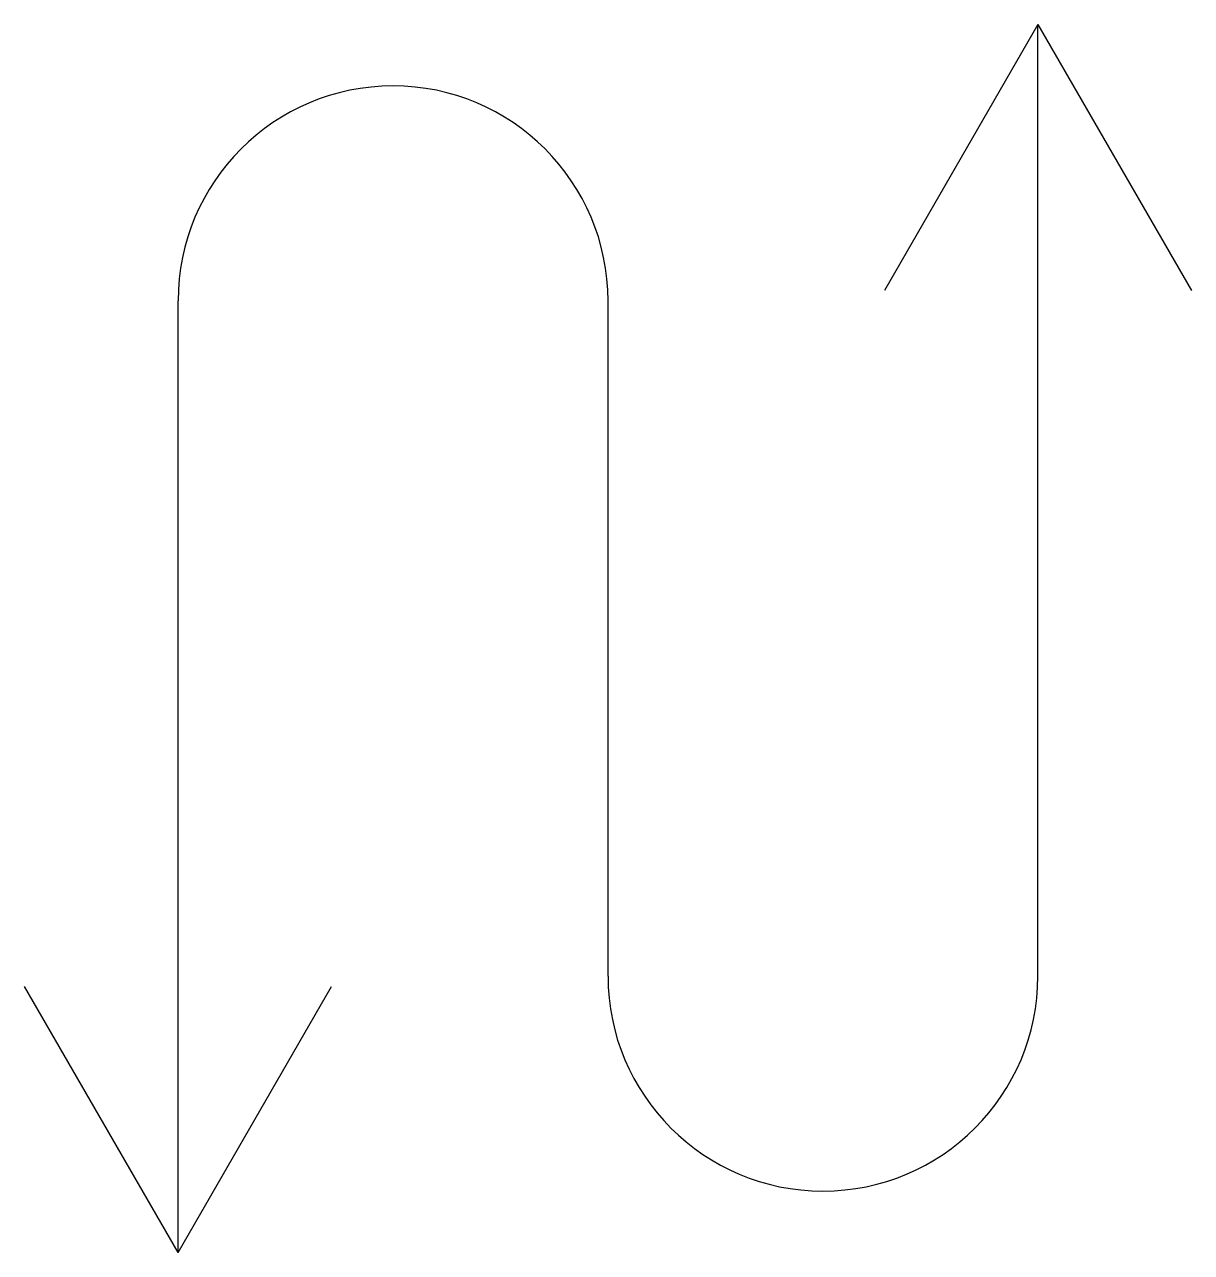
# Model space of a CAD drawing. Extents: x -0.95 to 0.95, y -1 to 1.
import ezdxf

# ---------------------------------------------------------------- set-up
doc = ezdxf.new("R2010")
doc.units = 0
doc.header["$MEASUREMENT"] = 0

msp = doc.modelspace()

# ---------------------------------------------------------------- linework, layer by layer
at = {"ltscale": 2.5}
for p, q in [((0.7, -0.55), (0.7, 1)), ((0.7, 1), (0.45, 0.567)), ((0.7, 1), (0.95, 0.567)), ((-0.7, -1), (-0.7, 0.55)), ((0, -0.55), (0, 0.55)), ((-0.7, -1), (-0.95, -0.567)), ((-0.7, -1), (-0.45, -0.567))]:
    msp.add_line(p, q, dxfattribs=at)
for centre, start, end in [((-0.35, 0.55), 0, 180), ((0.35, -0.55), 180, 0)]:
    msp.add_arc(centre, 0.35, start, end, dxfattribs=at)

doc.saveas('drawing.dxf')
